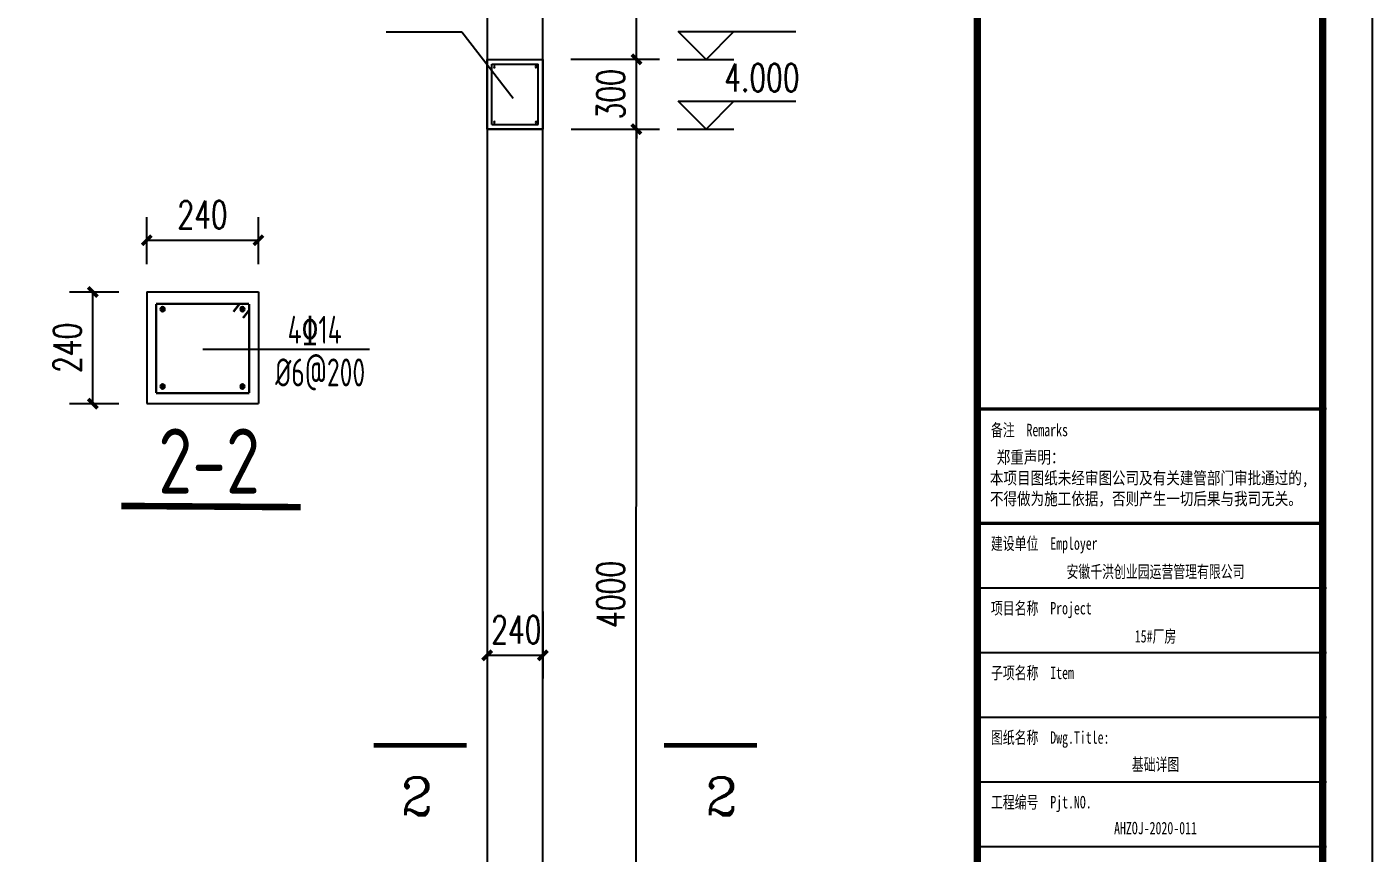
# Model space of a CAD drawing. Extents: x 177291 to 1288761, y 177638 to 322898.
# Drawn here: x 469387 to 498308, y 195773 to 213531 of the extents above; entities that cross this region are included whole.
import ezdxf
from ezdxf.enums import TextEntityAlignment as Align

# ---------------------------------------------------------------- set-up
doc = ezdxf.new("R2010")
doc.units = 0
doc.header["$LTSCALE"] = 1000
for name, color, linetype in [('DIM_ELEV', 3, 'Continuous'), ('DIM_LEAD', 3, 'Continuous'), ('DIM_SYMB', 3, 'Continuous'), ('PUB_DIM', 3, 'Continuous'), ('PUB_TEXT', 7, 'Continuous'), ('PUB_TITLE', 4, 'Continuous'), ('WALL', 9, 'Continuous')]:
    doc.layers.add(name, color=color, linetype=linetype)
doc.styles.add('_gyy_title_ST', font='', dxfattribs={"width": 0.8})
doc.styles.add('_TCH_DIM', font='SIMPLEX', dxfattribs={"bigfont": 'GBCBIG'})
doc.styles.add('_TCH_DIM_T3', font='SIMPLEX', dxfattribs={"width": 0.705882, "bigfont": 'GBCBIG'})
doc.styles.add('_TCH_LABEL', font='COMPLEX', dxfattribs={"bigfont": 'GBCBIG'})
doc.styles.add('C', font='tssdeng.shx', dxfattribs={"height": 3, "bigfont": 'tssdchn.shx'})
doc.styles.add('TSSD_Dimension', font='Tssdeng.shx', dxfattribs={"width": 0.8, "bigfont": 'hztxt.shx'})
doc.styles.get('_gyy_title_ST').set_extended_font_data('SimSun')
doc.dimstyles.new('_TCH_ARCH&&200', dxfattribs={"dimtxt": 595, "dimasz": 200, "dimexe": 500, "dimexo": 600, "dimgap": 252.5, "dimtad": 1, "dimdec": 0, "dimzin": 0, "dimdsep": 46, "dimtxsty": '_TCH_DIM_T3', "dimblk": 'ARCHTICK', "dimcen": 0.09, "dimclrt": 7, "dimazin": 2, "dimtfac": 1, "dimtdec": 0, "dimtix": 1, "dimtmove": 2, "dimatfit": 3, "dimfxl": 1, "dimtolj": 1, "dimtzin": 0, "dimarcsym": 0})

# ---------------------------------------------------------------- blocks, each defined once
blk = doc.blocks.new('_ArchTick')
at = {"color": 0, "linetype": 'ByBlock', "const_width": 0.4}
blk.add_lwpolyline([(-0.5, -0.5), (0.5, 0.5)], dxfattribs=at)
blk = doc.blocks.new('*D1216')
at = {"layer": 'Defpoints', "color": 0, "transparency": 16777216}
for p in [(480486, 211333), (482491, 211333), (480481, 191333)]:
    blk.add_point(p, dxfattribs=at)
at = {"layer": 'PUB_DIM', "color": 0, "lineweight": -2, "transparency": 16777216}
for p, q in [((481086, 211333), (482991, 211332)), ((482486, 191332), (482491, 211333)), ((481081, 191333), (482986, 191332))]:
    blk.add_line(p, q, dxfattribs=at)
at = {"layer": 'PUB_DIM', "color": 0, "lineweight": -2, "transparency": 16777216, "xscale": 200, "yscale": 200, "zscale": 200}
for p, rotation in [((482491, 211333), 89.98567619658759), ((482486, 191332), 269.9856761965876)]:
    blk.add_blockref('_ArchTick', p, dxfattribs=dict(at, rotation=rotation))
at = {"layer": 'PUB_DIM', "color": 7, "transparency": 16777216, "insert": (481939, 201333), "char_height": 595, "attachment_point": 5, "rotation": 89.9857, "style": '_TCH_DIM_T3'}
blk.add_mtext('\\A1;4000', dxfattribs=at)
blk = doc.blocks.new('*D1217')
at = {"layer": 'Defpoints', "color": 0, "transparency": 16777216}
for p in [(480486, 212834), (482491, 212834), (480486, 211333)]:
    blk.add_point(p, dxfattribs=at)
at = {"layer": 'PUB_DIM', "color": 0, "lineweight": -2, "transparency": 16777216}
for p, q in [((482491, 212834), (482491, 213034)), ((481086, 212834), (482991, 212834)), ((482491, 211333), (482491, 212834)), ((481086, 211333), (482991, 211333)), ((482491, 211333), (482491, 211133))]:
    blk.add_line(p, q, dxfattribs=at)
at = {"layer": 'PUB_DIM', "color": 0, "lineweight": -2, "transparency": 16777216, "xscale": 200, "yscale": 200, "zscale": 200}
for p, rotation in [((482491, 212834), 270), ((482491, 211333), 90)]:
    blk.add_blockref('_ArchTick', p, dxfattribs=dict(at, rotation=rotation))
at = {"layer": 'PUB_DIM', "color": 7, "transparency": 16777216, "insert": (481941, 212083), "char_height": 595, "attachment_point": 5, "rotation": 90, "style": '_TCH_DIM_T3'}
blk.add_mtext('\\A1;300', dxfattribs=at)
blk = doc.blocks.new('*D1218')
at = {"layer": 'Defpoints', "color": 0, "transparency": 16777216}
for p in [(479281, 201563), (480481, 201563), (480481, 200024)]:
    blk.add_point(p, dxfattribs=at)
at = {"layer": 'PUB_DIM', "color": 0, "lineweight": -2, "transparency": 16777216}
for p, q in [((479281, 200963), (479281, 199524)), ((480481, 200963), (480481, 199524)), ((479281, 200024), (480481, 200024))]:
    blk.add_line(p, q, dxfattribs=at)
at = {"layer": 'PUB_DIM', "color": 0, "lineweight": -2, "transparency": 16777216, "xscale": 200, "yscale": 200, "zscale": 200, "rotation": 180}
blk.add_blockref('_ArchTick', (479281, 200024), dxfattribs=at)
at = {"layer": 'PUB_DIM', "color": 0, "lineweight": -2, "transparency": 16777216, "xscale": 200, "yscale": 200, "zscale": 200}
blk.add_blockref('_ArchTick', (480481, 200024), dxfattribs=at)
at = {"layer": 'PUB_DIM', "color": 7, "transparency": 16777216, "insert": (479910, 200574), "char_height": 595, "attachment_point": 5, "style": '_TCH_DIM_T3'}
blk.add_mtext('\\A1;240', dxfattribs=at)
blk = doc.blocks.new('*D1223')
at = {"layer": 'Defpoints', "color": 0, "transparency": 16777216}
for p in [(474363, 208945), (471963, 207833), (474363, 207833)]:
    blk.add_point(p, dxfattribs=at)
at = {"layer": 'PUB_DIM', "color": 0, "lineweight": -2, "transparency": 16777216}
for p, q in [((471963, 208433), (471963, 209445)), ((474363, 208433), (474363, 209445)), ((471963, 208945), (474363, 208945))]:
    blk.add_line(p, q, dxfattribs=at)
at = {"layer": 'PUB_DIM', "color": 0, "lineweight": -2, "transparency": 16777216, "xscale": 200, "yscale": 200, "zscale": 200, "rotation": 180}
blk.add_blockref('_ArchTick', (471963, 208945), dxfattribs=at)
at = {"layer": 'PUB_DIM', "color": 0, "lineweight": -2, "transparency": 16777216, "xscale": 200, "yscale": 200, "zscale": 200}
blk.add_blockref('_ArchTick', (474363, 208945), dxfattribs=at)
at = {"layer": 'PUB_DIM', "color": 7, "transparency": 16777216, "insert": (473163, 209495), "char_height": 595, "attachment_point": 5, "style": '_TCH_DIM_T3'}
blk.add_mtext('\\A1;240', dxfattribs=at)
blk = doc.blocks.new('*D1224')
at = {"layer": 'Defpoints', "color": 0, "transparency": 16777216}
for p in [(470805, 207833), (471960, 207833), (471960, 205433)]:
    blk.add_point(p, dxfattribs=at)
at = {"layer": 'PUB_DIM', "color": 0, "lineweight": -2, "transparency": 16777216}
for p, q in [((471360, 207833), (470305, 207833)), ((470805, 205433), (470805, 207833)), ((471360, 205433), (470305, 205433))]:
    blk.add_line(p, q, dxfattribs=at)
at = {"layer": 'PUB_DIM', "color": 0, "lineweight": -2, "transparency": 16777216, "xscale": 200, "yscale": 200, "zscale": 200}
for p, rotation in [((470805, 207833), 90), ((470805, 205433), 270)]:
    blk.add_blockref('_ArchTick', p, dxfattribs=dict(at, rotation=rotation))
at = {"layer": 'PUB_DIM', "color": 7, "transparency": 16777216, "insert": (470255, 206633), "char_height": 595, "attachment_point": 5, "rotation": 90, "style": '_TCH_DIM_T3'}
blk.add_mtext('\\A1;240', dxfattribs=at)
blk = doc.blocks.new('*D1227')
at = {"layer": 'Defpoints', "color": 0, "transparency": 16777216}
for p in [(480481, 228333), (482491, 228333), (480481, 212834)]:
    blk.add_point(p, dxfattribs=at)
at = {"layer": 'PUB_DIM', "color": 0, "lineweight": -2, "transparency": 16777216}
for p, q in [((481081, 228333), (482991, 228333)), ((482491, 212834), (482491, 228333)), ((481081, 212834), (482991, 212834))]:
    blk.add_line(p, q, dxfattribs=at)
at = {"layer": 'PUB_DIM', "color": 0, "lineweight": -2, "transparency": 16777216, "xscale": 200, "yscale": 200, "zscale": 200}
for p, rotation in [((482491, 228333), 90), ((482491, 212834), 270)]:
    blk.add_blockref('_ArchTick', p, dxfattribs=dict(at, rotation=rotation))
at = {"layer": 'PUB_DIM', "color": 7, "transparency": 16777216, "insert": (481941, 220583), "char_height": 595, "attachment_point": 5, "rotation": 90, "style": '_TCH_DIM_T3'}
blk.add_mtext('\\A1;3100', dxfattribs=at)

msp = doc.modelspace()

# ---------------------------------------------------------------- hatches: boundary and pattern name
h = msp.add_hatch(color=256)
edge = h.paths.add_edge_path()
edge.add_ellipse((472305.22, 207462.85), major_axis=(35.36, 35.36), ratio=1, start_angle=315, end_angle=495)
edge.add_ellipse((472305.22, 207462.85), major_axis=(-35.36, 35.36), ratio=1, start_angle=45, end_angle=225)
h = msp.add_hatch(color=256)
edge = h.paths.add_edge_path()
edge.add_ellipse((474020.76, 207462.85), major_axis=(35.36, 35.36), ratio=1, start_angle=315, end_angle=495)
edge.add_ellipse((474020.76, 207462.85), major_axis=(-35.36, 35.36), ratio=1, start_angle=45, end_angle=225)
h = msp.add_hatch(color=256)
edge = h.paths.add_edge_path()
edge.add_ellipse((472305.22, 205803.62), major_axis=(35.36, 35.36), ratio=1, start_angle=315, end_angle=495)
edge.add_ellipse((472305.22, 205803.62), major_axis=(-35.36, 35.36), ratio=1, start_angle=45, end_angle=225)
h = msp.add_hatch(color=256)
edge = h.paths.add_edge_path()
edge.add_ellipse((474020.76, 205803.62), major_axis=(35.36, 35.36), ratio=1, start_angle=315, end_angle=495)
edge.add_ellipse((474020.76, 205803.62), major_axis=(-35.36, 35.36), ratio=1, start_angle=45, end_angle=225)

# ---------------------------------------------------------------- linework, layer by layer
for p, q in [((479381.47, 212731.51), (480381.47, 212731.51)), ((479381.47, 211433.09), (479381.47, 212731.51)), ((480381.47, 211433.09), (480381.47, 212731.51)), ((479381.47, 211433.09), (480381.47, 211433.09)), ((479281.47, 211333.09), (480481.47, 211333.09)), ((471962.99, 207833.24, -1193.88), (474362.99, 207833.24, -1193.88)), ((471962.99, 207833.24, -1193.88), (471962.99, 205433.24, -1193.88)), ((474362.99, 207833.24, -1193.88), (474362.99, 205433.24, -1193.88)), ((472162.99, 205661.86, -1193.88), (474162.99, 205661.86, -1193.88)), ((471962.99, 205433.24, -1193.88), (474362.99, 205433.24, -1193.88))]:
    msp.add_line(p, q)
at = {"color": 4}
msp.add_line((479281.47, 211333.09), (480481.47, 211333.09), dxfattribs=at)
at = {"color": 3}
msp.add_line((473170.42, 206603.18, -1193.88), (476751.05, 206603.18, -1193.88), dxfattribs=at)
msp.add_lwpolyline([(479281.47, 212833.51), (480481.47, 212833.51), (480481.47, 211333.09), (479281.47, 211333.09)], close=True)
at = {"const_width": 50, "elevation": -1193.88}
for points in [[(472162.99, 207575.87), (472162.99, 205661.86)], [(474162.99, 207575.87), (472162.99, 207575.87)], [(474162.99, 207575.87), (472162.99, 207575.87)], [(472162.99, 207575.87), (472162.99, 205661.86)], [(473956.93, 207575.87), (473827.39, 207408.71)], [(474162.99, 207441.08), (474033.45, 207273.91)], [(474162.99, 205661.86), (474162.99, 207575.87)], [(472162.99, 205661.86), (474162.99, 205661.86)]]:
    msp.add_lwpolyline(points, dxfattribs=at)
for centre, major_axis, ratio, start_param, end_param in [((479435.83, 212670.04), (-10.72, 10.72), 0.97859186, 3.93796684, 7.07955949), ((479435.83, 212670.04), (-10.72, 10.72), 0.97859186, 0.79637418, 3.93796684), ((480331.28, 212673.02), (-10.72, 10.72), 0.97859186, 3.93796684, 7.07955949), ((480331.28, 212673.02), (-10.72, 10.72), 0.97859186, 0.79637418, 3.93796684), ((479435.83, 211480.56), (-10.72, 10.72), 0.97859186, 3.93796684, 7.07955949), ((479435.83, 211480.56), (-10.72, 10.72), 0.97859186, 0.79637418, 3.93796684), ((480331.28, 211483.53), (-10.72, 10.72), 0.97859186, 3.93796684, 7.07955949), ((480331.28, 211483.53), (-10.72, 10.72), 0.97859186, 0.79637418, 3.93796684), ((472305.22, 207462.85, -1193.88), (35.36, 35.36), 1, 5.49778714, 8.6393798), ((472305.22, 207462.85, -1193.88), (-35.36, 35.36), 1, 0.78539816, 3.92699082), ((474020.76, 207462.85, -1193.88), (35.36, 35.36), 1, 5.49778714, 8.6393798), ((474020.76, 207462.85, -1193.88), (-35.36, 35.36), 1, 0.78539816, 3.92699082), ((472305.22, 205803.62, -1193.88), (35.36, 35.36), 1, 5.49778714, 8.6393798), ((472305.22, 205803.62, -1193.88), (-35.36, 35.36), 1, 0.78539816, 3.92699082), ((474020.76, 205803.62, -1193.88), (35.36, 35.36), 1, 5.49778714, 8.6393798), ((474020.76, 205803.62, -1193.88), (-35.36, 35.36), 1, 0.78539816, 3.92699082)]:
    msp.add_ellipse(centre, major_axis=major_axis, ratio=ratio, start_param=start_param, end_param=end_param)
for points in [[(479393.97, 212731.51), (479368.97, 212731.51), (479393.97, 211445.59), (479368.97, 211420.59)], [(480368.97, 212719.01), (480393.97, 212744.01), (479381.69, 212719.01), (479381.69, 212744.01)], [(480368.97, 211445.59), (480393.97, 211420.59), (480368.97, 212719.01), (480393.97, 212744.01)], [(479393.97, 211445.59), (479368.97, 211420.59), (480368.97, 211445.59), (480393.97, 211420.59)]]:
    msp.add_trace(points)
at = {"layer": 'DIM_ELEV'}
for p, q in [((483987.25, 212833.51), (483387.25, 213433.51)), ((483387.25, 213433.51), (485919.25, 213433.51)), ((483987.25, 212833.51), (484587.25, 213433.51)), ((483368.46, 212833.51), (484587.25, 212833.51)), ((483987.25, 211333.09), (483387.25, 211933.09)), ((483387.25, 211933.09), (485919.25, 211933.09)), ((483987.25, 211333.09), (484587.25, 211933.09)), ((483368.46, 211333.09), (484587.25, 211333.09))]:
    msp.add_line(p, q, dxfattribs=at)
at = {"layer": 'DIM_LEAD'}
for p, q in [((478738.34, 213418.08), (477111.34, 213418.08)), ((479839.69, 211992.23), (478738.34, 213418.08))]:
    msp.add_line(p, q, dxfattribs=at)
at = {"layer": 'DIM_SYMB', "const_width": 140, "elevation": -1193.88}
msp.add_lwpolyline([(471419.15, 203235.14), (475274.6, 203208.2)], dxfattribs=at)
at = {"layer": 'DIM_SYMB', "const_width": 100}
for points in [[(476841.89, 198088.37), (478841.89, 198088.37)], [(483086.04, 198088.37), (485086.04, 198088.37)]]:
    msp.add_lwpolyline(points, dxfattribs=at)
at = {"layer": 'PUB_TITLE'}
for p, q in [((497326.21, 205318.52), (489843.06, 205318.52)), ((497326.21, 201470.04), (489843.06, 201470.04)), ((497326.21, 200080.32), (489843.06, 200080.32)), ((497326.21, 198690.59), (489843.06, 198690.59)), ((497326.21, 197300.86), (489843.06, 197300.86)), ((497326.21, 195911.13), (489843.06, 195911.13))]:
    msp.add_line(p, q, dxfattribs=at)
msp.add_lwpolyline([(409110.99, 240960.27), (498308.36, 240960.27), (498308.36, 177959.98), (409110.99, 177959.98)], close=True, dxfattribs=at)
at = {"layer": 'PUB_TITLE', "const_width": 159.09}
for points in [[(411762.51, 179020.59), (411762.51, 239899.66), (497247.75, 239899.66), (497247.75, 179020.59)], [(489823.48, 239899.66), (497247.75, 239899.66), (497247.75, 179020.59), (489823.48, 179020.59)]]:
    msp.add_lwpolyline(points, close=True, dxfattribs=at)
at = {"layer": 'PUB_TITLE', "const_width": 74.83}
for points in [[(489843.06, 205318.52), (497326.21, 205318.52)], [(489843.06, 202859.77), (497326.21, 202859.77)]]:
    msp.add_lwpolyline(points, dxfattribs=at)
at = {"layer": 'WALL'}
for points in [[(480481.47, 187411.85), (480481.47, 230610.49), (479281.47, 230610.49)], [(479281.47, 230600.11), (479281.47, 187411.85)]]:
    msp.add_lwpolyline(points, dxfattribs=at)

# ---------------------------------------------------------------- texts
at = {"style": 'TSSD_Dimension', "width": 0.7}
for s, p in [('4%%13114', (474993.41, 206721.33, -1193.88)), ('%%C6@200', (474724.54, 205804.59, -1193.88))]:
    msp.add_text(s, height=600, dxfattribs=at).set_placement(p)
at = {"layer": 'PUB_TEXT'}
for s, height, style, width, p in [('4.000', 595, '_TCH_DIM', 0.705882, (484379.25, 212143.09)), ('2-2', 1400, 'C', 0.8, (472210.7, 203500.26, -1193.88))]:
    msp.add_text(s, height=height, dxfattribs=dict(at, style=style, width=width)).set_placement(p)
at = {"layer": 'PUB_TEXT', "style": '_TCH_LABEL'}
for p in [(477421.71, 196588.37), (483969.84, 196588.37)]:
    msp.add_text('2', height=811.18, dxfattribs=at).set_placement(p)
at = {"layer": 'PUB_TITLE', "style": '_gyy_title_ST', "width": 0.7}
for s, height, p in [('备注  Remarks', 267.2551, (490113.57, 204732.42)), ('建设单位  Employer', 267.2551, (490113.57, 202293.19)), ('项目名称  Project', 267.2551, (490113.57, 200903.46)), ('子项名称  Item', 267.255, (490113.57, 199513.74)), ('图纸名称  Dwg.Title:', 267.2551, (490113.57, 198124.01)), ('工程编号  Pjt.NO.', 267.2551, (490113.57, 196734.28))]:
    msp.add_text(s, height=height, dxfattribs=at).set_placement(p)
at = {"layer": 'PUB_TITLE', "color": 2, "style": '_gyy_title_ST', "width": 0.7}
for s, height, p in [('安徽千洪创业园运营管理有限公司', 267.2551, (493651.94, 201689.78)), ('15#厂房', 267.255, (493651.94, 200300.05))]:
    msp.add_text(s, height=height, dxfattribs=at).set_placement(p, align=Align.CENTER)
at = {"layer": 'PUB_TITLE', "color": 6, "style": '_gyy_title_ST', "width": 0.7}
for s, height, p in [('基础详图', 267.255, (493651.94, 197545.27)), ('AHZOJ-2020-011', 267.2551, (493651.94, 196177.52))]:
    msp.add_text(s, height=height, dxfattribs=at).set_placement(p, align=Align.CENTER)
at = {"layer": 'PUB_TITLE', "insert": (490091.23, 204414.76), "char_height": 267.2551, "width": 8552.1722, "attachment_point": 1, "style": '_gyy_title_ST'}
msp.add_mtext(' 郑重声明：\\P本项目图纸未经审图公司及有关建管部门审批通过的,\\P不得做为施工依据，否则产生一切后果与我司无关。', dxfattribs=at)

# ---------------------------------------------------------------- dimensions: what is measured, and where the dimension line sits
at = {"layer": 'PUB_DIM'}
dim = msp.add_linear_dim(base=(482491.48, 228332.89), p1=(480481.47, 212833.51), p2=(480481.47, 228332.89), angle=90, dimstyle='_TCH_ARCH&&200', override={"dimlfac": 0.2}, dxfattribs=at)
dim.commit()
dim.dimension.update_dxf_attribs({"geometry": '*D1227', "text_midpoint": (481941.48, 220583.2)})
for p1, p2, override, picture, middle in [((480486.47, 211333.09), (480486.47, 212833.51), {"dimlfac": 0.2}, '*D1217', (481941.48, 212083.3)), ((480481.47, 191332.89), (480486.47, 211333.09), {"dimscale": 1, "dimlfac": 0.2}, '*D1216', (481938.98, 201332.62))]:
    dim = msp.add_aligned_dim(p1=p1, p2=p2, distance=-2005.01, dimstyle='_TCH_ARCH&&200', override=override, dxfattribs=at)
    dim.commit()
    dim.dimension.update_dxf_attribs({"geometry": picture, "text_midpoint": middle})
for p1, p2, distance, picture, middle in [((471962.99, 207833.24, -1193.88), (474362.99, 207833.24, -1193.88), 1111.41, '*D1223', (473162.99, 209494.64, -1193.88)), ((471960.03, 205433.24, -1193.88), (471960.03, 207833.24, -1193.88), 1155.22, '*D1224', (470254.8, 206633.24, -1193.88))]:
    dim = msp.add_aligned_dim(p1=p1, p2=p2, distance=distance, text='240', dimstyle='_TCH_ARCH&&200', override={"dimlfac": 0.2}, dxfattribs=at)
    dim.commit()
    dim.dimension.update_dxf_attribs({"geometry": picture, "text_midpoint": middle})
dim = msp.add_linear_dim(base=(480481.47, 200024), p1=(479281.47, 201562.59), p2=(480481.47, 201562.59), angle=0, dimstyle='_TCH_ARCH&&200', override={"dimlfac": 0.2}, dxfattribs=at)
dim.commit()
dim.dimension.update_dxf_attribs({"geometry": '*D1218', "text_midpoint": (479909.53, 200574), "dimtype": 161})

doc.saveas('drawing.dxf')
